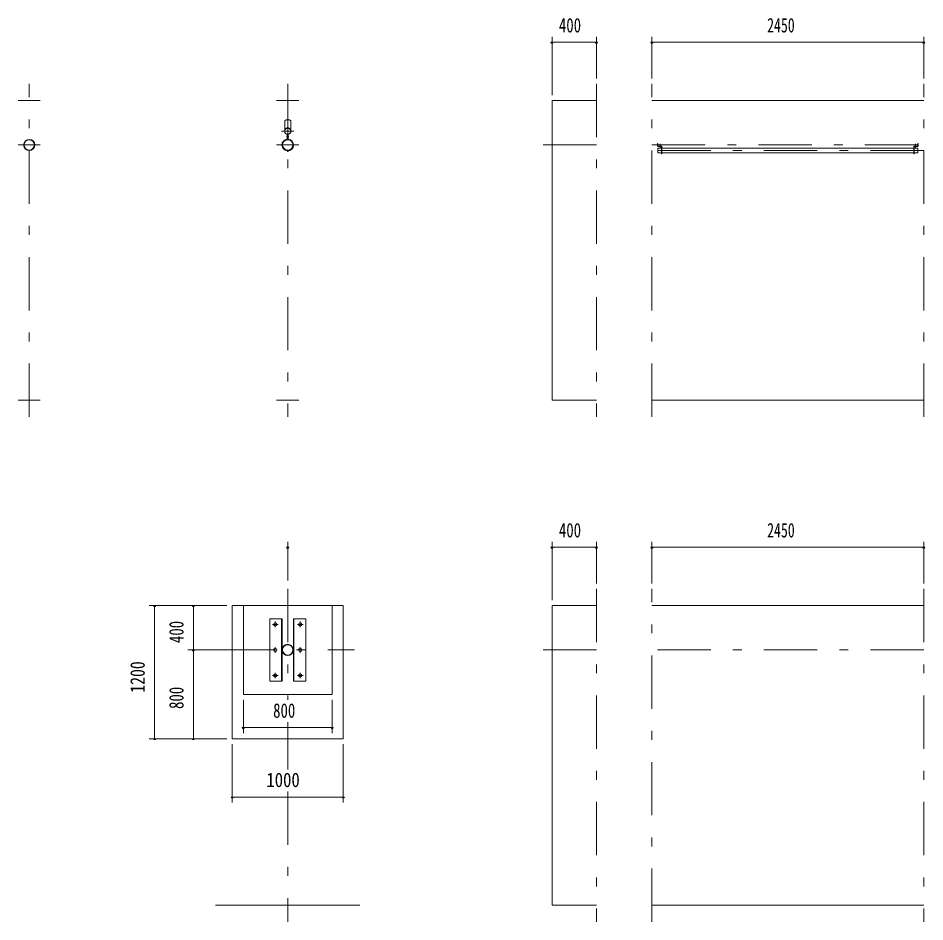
# Model space of a CAD drawing. Units: millimetres, scale not verified. Extents: x -25244 to 25244, y -10500 to 10500.
# Drawn here: x -25244 to -17073, y -7829 to 314 of the extents above; entities that cross this region are included whole.
import ezdxf
from ezdxf.enums import TextEntityAlignment as Align

# ---------------------------------------------------------------- set-up
doc = ezdxf.new("R2010")
doc.units = ezdxf.units.MM
doc.header["$LTSCALE"] = 40
doc.linetypes.add('USER3', pattern=[24, 12, -5, 2, -5])
for name, color, linetype, lineweight in [('0-2_1-05BOLD', 7, 'Continuous', 18), ('0-3_1-25CENTER', 3, 'USER3', 18), ('0-5_1-55DIM', 3, 'Continuous', 18)]:
    doc.layers.add(name, color=color, linetype=linetype, lineweight=lineweight)
doc.styles.add('ＭＳ ゴシック', font='')
doc.styles.get('ＭＳ ゴシック').set_extended_font_data('MS Gothic')

msp = doc.modelspace()

# ---------------------------------------------------------------- linework, layer by layer
at = {"layer": '0-2_1-05BOLD'}
for p, q in [((-25243.96, -429.33), (-25043.96, -429.33)), ((-22914.23, -429.33), (-22714.23, -429.33)), ((-20432.77, -429.33), (-20432.77, -3129.33)), ((-20032.77, -429.33), (-20432.77, -429.33)), ((-17082.77, -429.33), (-19532.77, -429.33)), ((-22841.72, -695.56), (-22841.72, -610.98)), ((-22786.73, -610.98), (-22786.73, -695.56)), ((-22818.82, -733.81), (-22818.82, -777.13)), ((-22817.22, -778.62), (-22817.22, -732.42)), ((-22811.22, -732.42), (-22811.22, -778.62)), ((-22809.62, -777.13), (-22809.62, -733.81)), ((-19481.98, -837.33), (-19481.98, -817.33)), ((-19481.98, -817.33), (-19478.78, -817.33)), ((-19480.27, -899.83), (-19480.27, -857.13)), ((-19480.27, -857.13), (-19445.18, -857.13)), ((-19478.78, -817.33), (-19478.78, -837.33)), ((-19476.77, -839.33), (-19447.18, -839.33)), ((-19447.18, -842.53), (-19476.77, -842.53)), ((-19445.18, -844.53), (-19445.18, -910.33)), ((-19441.98, -910.33), (-19441.98, -844.53)), ((-19441.98, -857.13), (-17173.57, -857.13)), ((-17173.57, -910.33), (-17173.57, -844.53)), ((-17170.37, -844.53), (-17170.37, -910.33)), ((-17170.37, -857.13), (-17135.28, -857.13)), ((-17138.77, -839.33), (-17168.37, -839.33)), ((-17168.37, -842.53), (-17138.77, -842.53)), ((-17136.77, -817.33), (-17136.77, -837.33)), ((-17133.57, -817.33), (-17136.77, -817.33)), ((-17135.28, -857.13), (-17135.28, -899.83)), ((-17133.57, -837.33), (-17133.57, -817.33)), ((-19445.18, -899.83), (-19480.27, -899.83)), ((-19445.18, -910.33), (-19441.98, -910.33)), ((-17173.57, -899.83), (-19441.98, -899.83)), ((-17170.37, -910.33), (-17173.57, -910.33)), ((-17135.28, -899.83), (-17170.37, -899.83)), ((-25043.96, -3129.33), (-25243.96, -3129.33)), ((-22714.23, -3129.33), (-22914.23, -3129.33)), ((-20432.77, -3129.33), (-20032.77, -3129.33)), ((-19532.77, -3129.33), (-17082.77, -3129.33)), ((-22314.22, -4979.33), (-23314.22, -4979.33)), ((-23314.22, -4979.33), (-23314.22, -6179.33)), ((-23214.22, -5779.33), (-23214.22, -4979.33)), ((-22414.23, -4979.33), (-22414.23, -5779.33)), ((-22314.22, -6179.33), (-22314.22, -4979.33)), ((-20432.77, -4979.33), (-20432.77, -7679.32)), ((-20032.77, -4979.33), (-20432.77, -4979.33)), ((-17082.77, -4979.33), (-19532.77, -4979.33)), ((-22977.02, -5099.33), (-22977.02, -5659.33)), ((-22865.03, -5099.33), (-22977.02, -5099.33)), ((-22869.52, -5099.33), (-22869.52, -5659.33)), ((-22865.03, -5659.33), (-22865.03, -5099.33)), ((-22763.43, -5099.33), (-22651.42, -5099.33)), ((-22763.43, -5659.33), (-22763.43, -5099.33)), ((-22758.92, -5659.33), (-22758.92, -5099.33)), ((-22651.42, -5099.33), (-22651.42, -5659.33)), ((-22977.02, -5659.33), (-22865.03, -5659.33)), ((-22651.42, -5659.33), (-22763.43, -5659.33)), ((-22414.23, -5779.33), (-23214.22, -5779.33)), ((-23314.22, -6179.33), (-22314.22, -6179.33)), ((-23464.23, -7679.32), (-22164.22, -7679.32)), ((-20432.77, -7679.32), (-20032.77, -7679.32)), ((-19532.77, -7679.32), (-17082.77, -7679.32))]:
    msp.add_line(p, q, dxfattribs=at)
for centre, radius in [((-22814.23, -705.08), 27.5), ((-22814.23, -673.73), 2.25), ((-25143.96, -829.33), 50.8), ((-25143.96, -829.33), 46.6), ((-22814.23, -829.33), 50.8), ((-22814.23, -829.33), 46.6), ((-22814.23, -883.98), 2.25), ((-22927.02, -5149.33), 14.5), ((-22701.42, -5149.33), 14.5), ((-22927.02, -5379.33), 14.5), ((-22814.22, -5379.33), 50.8), ((-22814.22, -5379.33), 46.6), ((-22701.42, -5379.33), 14.5), ((-22927.02, -5609.33), 14.5), ((-22701.42, -5609.33), 14.5)]:
    msp.add_circle(centre, radius, dxfattribs=at)
for centre, radius, start, end in [((-22814.23, -646.48), 44.9, 52.23546, 127.76454), ((-22814.23, -705.08), 29.1, 95.93016, 260.90512), ((-22814.23, -722.48), 44.9, 109.58864, 127.76454), ((-22814.23, -673.73), 3.85, 321.34222, 270), ((-22814.23, -705.08), 29.1, 279.09488, 90), ((-22814.23, -722.48), 44.9, 52.23546, 70.41136), ((-22814.23, -829.33), 52.4, 95.03447, 266.65567), ((-22814.23, -829.33), 52.4, 270, 84.95879), ((-22814.23, -883.98), 3.85, 90, 37.90752), ((-19476.77, -837.33), 5.2, 180, 270), ((-19476.77, -837.33), 2, 180, 270), ((-19447.18, -844.53), 5.2, 0, 90), ((-19447.18, -844.53), 2, 0, 90), ((-17168.37, -844.53), 5.2, 90, 180), ((-17168.37, -844.53), 2, 90, 180), ((-17138.77, -837.33), 5.2, 270, 0), ((-17138.77, -837.33), 2, 270, 0)]:
    msp.add_arc(centre, radius, start, end, dxfattribs=at)
at = {"layer": '0-3_1-25CENTER'}
for p, q in [((-25143.96, -3279.33), (-25143.96, -279.33)), ((-22814.23, -279.33), (-22814.23, -3279.33)), ((-20032.77, -279.33), (-20032.77, -3279.33)), ((-19532.77, -3279.33), (-19532.77, -279.33)), ((-17082.77, -3279.33), (-17082.77, -279.33)), ((-22869.23, -705.08), (-22759.23, -705.08)), ((-22803.46, -755.56), (-22824.99, -755.56)), ((-25043.96, -829.33), (-25243.96, -829.33)), ((-22914.23, -829.33), (-22714.23, -829.33)), ((-20032.77, -829.33), (-20582.77, -829.33)), ((-19532.77, -829.33), (-17082.77, -829.33)), ((-17082.77, -878.48), (-19532.77, -878.48)), ((-19456.98, -862.13), (-19456.98, -820.33)), ((-17158.57, -820.33), (-17158.57, -862.13)), ((-22814.22, -4829.33), (-22814.22, -5828.77)), ((-20032.77, -4829.33), (-20032.77, -7829.33)), ((-19532.77, -7829.33), (-19532.77, -4829.33)), ((-17082.77, -4829.33), (-17082.77, -7829.33)), ((-22927.02, -5174.33), (-22927.02, -5124.33)), ((-22701.42, -5174.33), (-22701.42, -5124.33)), ((-22902.02, -5149.33), (-22952.02, -5149.33)), ((-22676.42, -5149.33), (-22726.42, -5149.33)), ((-23414.23, -5379.33), (-22214.22, -5379.33)), ((-22927.02, -5354.33), (-22927.02, -5404.33)), ((-22701.42, -5404.33), (-22701.42, -5354.33)), ((-20032.77, -5379.33), (-20582.77, -5379.33)), ((-17082.77, -5379.33), (-19532.77, -5379.33)), ((-22952.02, -5609.33), (-22902.02, -5609.33)), ((-22927.02, -5584.33), (-22927.02, -5634.33)), ((-22726.42, -5609.33), (-22676.42, -5609.33)), ((-22701.42, -5584.33), (-22701.42, -5634.33)), ((-22814.22, -6029.33), (-22814.22, -6457.73)), ((-22814.22, -6654.33), (-22814.22, -7829.32))]:
    msp.add_line(p, q, dxfattribs=at)
at = {"layer": '0-5_1-55DIM'}
for p, q in [((-20422.77, 95.67), (-20442.77, 95.67)), ((-20432.77, 145.67), (-20432.77, -379.33)), ((-20432.77, 95.67), (-20032.77, 95.67)), ((-20022.77, 95.67), (-20042.77, 95.67)), ((-20032.77, 145.67), (-20032.77, -229.33)), ((-19522.77, 95.67), (-19542.77, 95.67)), ((-19532.77, -229.33), (-19532.77, 145.67)), ((-19532.77, 95.67), (-17082.77, 95.67)), ((-17072.77, 95.67), (-17092.77, 95.67)), ((-17082.77, -229.33), (-17082.77, 145.67)), ((-22814.22, -4404.33), (-22814.22, -4754.33)), ((-20432.77, -4929.33), (-20432.77, -4404.33)), ((-20032.77, -4404.33), (-20032.77, -4779.33)), ((-19532.77, -4779.33), (-19532.77, -4404.33)), ((-17082.77, -4404.33), (-17082.77, -4779.33)), ((-22804.22, -4454.33), (-22824.22, -4454.33)), ((-20422.77, -4454.33), (-20442.77, -4454.33)), ((-20432.77, -4454.33), (-20032.77, -4454.33)), ((-20022.77, -4454.33), (-20042.77, -4454.33)), ((-19522.77, -4454.33), (-19542.77, -4454.33)), ((-19532.77, -4454.33), (-17082.77, -4454.33)), ((-17072.77, -4454.33), (-17092.77, -4454.33)), ((-23364.22, -4979.33), (-24064.22, -4979.33)), ((-24004.22, -4979.33), (-24024.22, -4979.33)), ((-24014.22, -6179.33), (-24014.22, -4979.33)), ((-23654.22, -4979.33), (-23674.22, -4979.33)), ((-23664.22, -5379.33), (-23664.22, -4979.33)), ((-23714.22, -5379.33), (-23364.22, -5379.33)), ((-23654.22, -5379.33), (-23674.22, -5379.33)), ((-23664.22, -6179.33), (-23664.22, -5379.33)), ((-23214.22, -6129.33), (-23214.22, -5829.33)), ((-22414.23, -5829.33), (-22414.23, -6129.33)), ((-23204.22, -6079.33), (-23224.22, -6079.33)), ((-23214.22, -6079.33), (-22414.23, -6079.33)), ((-22404.23, -6079.33), (-22424.23, -6079.33)), ((-23364.22, -6179.33), (-24064.22, -6179.33)), ((-24004.22, -6179.33), (-24024.22, -6179.33)), ((-23654.22, -6179.33), (-23674.22, -6179.33)), ((-23314.22, -6754.33), (-23314.22, -6229.33)), ((-22314.22, -6229.33), (-22314.22, -6754.33)), ((-23304.22, -6704.33), (-23324.22, -6704.33)), ((-23314.22, -6704.33), (-22314.22, -6704.33)), ((-22304.22, -6704.33), (-22324.22, -6704.33))]:
    msp.add_line(p, q, dxfattribs=at)
for centre in [(-20432.77, 95.67), (-20032.77, 95.67), (-19532.77, 95.67), (-17082.77, 95.67), (-22814.22, -4454.33), (-20432.77, -4454.33), (-20032.77, -4454.33), (-19532.77, -4454.33), (-17082.77, -4454.33), (-24014.22, -4979.33), (-23664.22, -4979.33), (-23664.22, -5379.33), (-23214.22, -6079.33), (-22414.23, -6079.33), (-24014.22, -6179.33), (-23664.22, -6179.33), (-23314.22, -6704.33), (-22314.22, -6704.33)]:
    msp.add_arc(centre, 10, 180, 0, dxfattribs=at)

# ---------------------------------------------------------------- texts
at = {"layer": '0-5_1-55DIM', "color": 7, "style": 'ＭＳ ゴシック'}
for s, width, p in [('400', 0.75, (-20370.4, 145.67)), ('2450', 0.7, (-18493.78, 145.67)), ('400', 0.75, (-20370.4, -4404.33)), ('2450', 0.7, (-18493.78, -4404.33)), ('800', 0.75, (-22945.63, -6029.33)), ('1000', 0.85, (-23007.03, -6654.33))]:
    msp.add_text(s, height=130.2, dxfattribs=dict(at, width=width)).set_placement(p, align=Align.BOTTOM_LEFT)
for s, width, p in [('400', 0.75, (-23714.22, -5316.95)), ('1200', 0.8, (-24064.22, -5764.72)), ('800', 0.75, (-23714.22, -5910.74))]:
    msp.add_text(s, height=130.2, rotation=90, dxfattribs=dict(at, width=width)).set_placement(p, align=Align.BOTTOM_LEFT)

doc.saveas('drawing.dxf')
